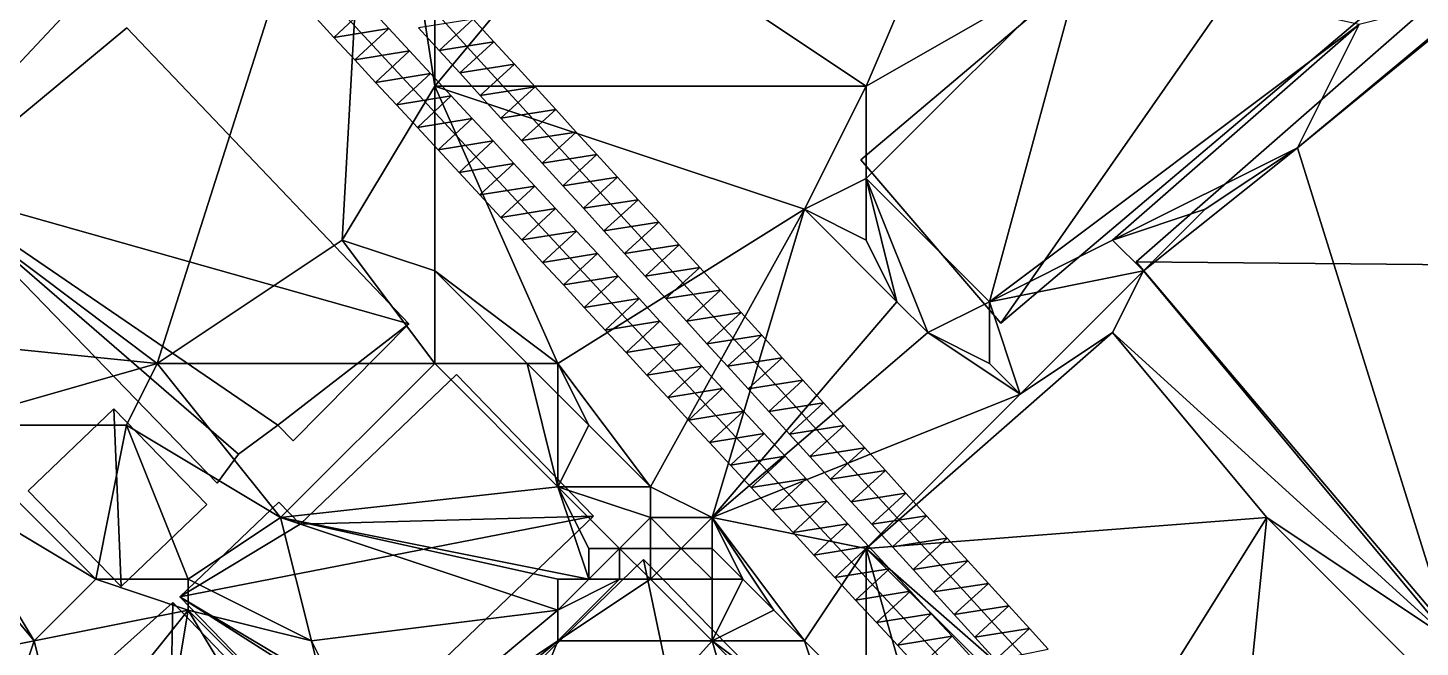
# Model space of a CAD drawing. Header units: metres. Extents: x -1103 to 901, y -902 to 905.
# Drawn here: x -434.4 to -344, y 321.6 to 361.8 of the extents above; entities that cross this region are included whole.
import ezdxf

# ---------------------------------------------------------------- set-up
doc = ezdxf.new("R2010")
doc.units = ezdxf.units.M
for name, color, linetype in [('OSM_BUILDING_FOOTPRINTS', 7, 'CONTINUOUS'), ('OSM_BUILDING_ROOFS', 1, 'CONTINUOUS'), ('OSM_BUILDING_WALLS', 8, 'CONTINUOUS'), ('OSM_ROAD_AXES', 2, 'CONTINUOUS'), ('OSM_ROAD_SURFACE', 9, 'CONTINUOUS'), ('OSM_TERRAIN', 3, 'CONTINUOUS')]:
    doc.layers.add(name, color=color, linetype=linetype)

msp = doc.modelspace()

# ---------------------------------------------------------------- linework, layer by layer
at = {"layer": 'OSM_BUILDING_FOOTPRINTS'}
for points in [[(-380.35, 353.212, 13.331), (-340.136, 387.241, 13.331), (-331.061, 376.657, 13.331), (-371.264, 342.617, 13.331), (-380.35, 353.212, 13.331)], [(-331.227, 373.926, 13.965), (-306.743, 346.079, 13.965), (-334.388, 322.734, 13.965), (-342.104, 322.534, 13.965), (-362.476, 346.588, 13.965), (-331.227, 373.926, 13.965)], [(-440.604, 351.309, 12.569), (-422.111, 332.222, 12.569), (-420.74, 334.113, 12.569), (-418.176, 335.993, 12.569), (-417.192, 334.986, 12.569), (-409.676, 342.562, 12.569), (-427.97, 361.771, 12.569), (-440.604, 351.309, 12.569)], [(-412.903, 312.846, 12.032), (-424.543, 324.856, 12.032), (-418.121, 331.005, 12.032), (-416.739, 329.567, 12.032), (-406.592, 339.277, 12.032), (-397.682, 330.087, 12.032), (-411.367, 317.004, 12.032), (-410.018, 315.611, 12.032), (-412.903, 312.846, 12.032)], [(-434.392, 331.735, 12.287), (-428.832, 337.065, 12.287), (-422.785, 330.839, 12.287), (-428.345, 325.52, 12.287), (-434.392, 331.735, 12.287)], [(-404.336, 317.668, 11.541), (-394.443, 327.278, 11.541), (-379.908, 312.47, 11.541), (-371.429, 302.717, 11.541), (-381.665, 293.471, 11.541), (-409.642, 288.892, 11.541), (-412.273, 301.522, 11.541), (-389.734, 304.829, 11.541), (-404.336, 317.668, 11.541)], [(-430.523, 311.607, 11.101), (-432.115, 318.099, 11.101), (-424.985, 324.491, 11.101), (-416.385, 315.534, 11.101), (-419.215, 312.758, 11.101), (-425.095, 318.873, 11.101), (-427.162, 317.082, 11.101), (-426.367, 312.459, 11.101), (-430.523, 311.607, 11.101)]]:
    msp.add_polyline3d(points, close=True, dxfattribs=at)
at = {"layer": 'OSM_BUILDING_ROOFS'}
for points in [[(-340.136, 387.241, 23.331), (-380.35, 353.212, 23.331), (-371.264, 342.617, 23.331)], [(-340.136, 387.241, 23.331), (-371.264, 342.617, 23.331), (-331.061, 376.657, 23.331)], [(-306.743, 346.079, 23.965), (-331.227, 373.926, 23.965), (-362.476, 346.588, 23.965)], [(-409.676, 342.562, 30.569), (-427.97, 361.771, 30.569), (-440.604, 351.309, 30.569)], [(-440.604, 351.309, 30.569), (-422.111, 332.222, 30.569), (-420.74, 334.113, 30.569)], [(-440.604, 351.309, 30.569), (-420.74, 334.113, 30.569), (-418.176, 335.993, 30.569)], [(-418.176, 335.993, 30.569), (-409.676, 342.562, 30.569), (-440.604, 351.309, 30.569)], [(-306.743, 346.079, 23.965), (-362.476, 346.588, 23.965), (-342.104, 322.534, 23.965)], [(-418.176, 335.993, 30.569), (-417.192, 334.986, 30.569), (-409.676, 342.562, 30.569)], [(-397.682, 330.087, 20.432), (-406.592, 339.277, 20.432), (-416.739, 329.567, 20.432)], [(-428.832, 337.065, 22.287), (-434.392, 331.735, 22.287), (-428.345, 325.52, 22.287)], [(-428.832, 337.065, 22.287), (-428.345, 325.52, 22.287), (-422.785, 330.839, 22.287)], [(-416.739, 329.567, 20.432), (-418.121, 331.005, 20.432), (-424.543, 324.856, 20.432)], [(-424.543, 324.856, 20.432), (-411.367, 317.004, 20.432), (-397.682, 330.087, 20.432)], [(-416.739, 329.567, 20.432), (-424.543, 324.856, 20.432), (-397.682, 330.087, 20.432)], [(-394.443, 327.278, 19.941), (-404.336, 317.668, 19.941), (-389.734, 304.829, 19.941)], [(-389.734, 304.829, 19.941), (-379.908, 312.47, 19.941), (-394.443, 327.278, 19.941)], [(-425.095, 318.873, 16.301), (-424.985, 324.491, 16.301), (-432.115, 318.099, 16.301)], [(-425.095, 318.873, 16.301), (-416.385, 315.534, 16.301), (-424.985, 324.491, 16.301)], [(-424.543, 324.856, 20.432), (-412.903, 312.846, 20.432), (-410.018, 315.611, 20.432)], [(-424.543, 324.856, 20.432), (-410.018, 315.611, 20.432), (-411.367, 317.004, 20.432)]]:
    msp.add_3dface(points, dxfattribs=at)
at = {"layer": 'OSM_BUILDING_WALLS'}
for points in [[(-340.136, 387.241, 13.331), (-380.35, 353.212, 13.331), (-380.35, 353.212, 23.331)], [(-340.136, 387.241, 13.331), (-380.35, 353.212, 23.331), (-340.136, 387.241, 23.331)], [(-371.264, 342.617, 13.331), (-331.061, 376.657, 13.331), (-331.061, 376.657, 23.331)], [(-371.264, 342.617, 13.331), (-331.061, 376.657, 23.331), (-371.264, 342.617, 23.331)], [(-331.227, 373.926, 13.965), (-362.476, 346.588, 13.965), (-362.476, 346.588, 23.965)], [(-331.227, 373.926, 13.965), (-362.476, 346.588, 23.965), (-331.227, 373.926, 23.965)], [(-427.97, 361.771, 12.569), (-440.604, 351.309, 12.569), (-440.604, 351.309, 30.569)], [(-427.97, 361.771, 12.569), (-440.604, 351.309, 30.569), (-427.97, 361.771, 30.569)], [(-409.676, 342.562, 12.569), (-427.97, 361.771, 12.569), (-427.97, 361.771, 30.569)], [(-409.676, 342.562, 12.569), (-427.97, 361.771, 30.569), (-409.676, 342.562, 30.569)], [(-380.35, 353.212, 13.331), (-371.264, 342.617, 13.331), (-371.264, 342.617, 23.331)], [(-380.35, 353.212, 13.331), (-371.264, 342.617, 23.331), (-380.35, 353.212, 23.331)], [(-440.604, 351.309, 12.569), (-422.111, 332.222, 12.569), (-422.111, 332.222, 30.569)], [(-440.604, 351.309, 12.569), (-422.111, 332.222, 30.569), (-440.604, 351.309, 30.569)], [(-362.476, 346.588, 13.965), (-342.104, 322.534, 13.965), (-342.104, 322.534, 23.965)], [(-362.476, 346.588, 13.965), (-342.104, 322.534, 23.965), (-362.476, 346.588, 23.965)], [(-417.192, 334.986, 12.569), (-409.676, 342.562, 12.569), (-409.676, 342.562, 30.569)], [(-417.192, 334.986, 12.569), (-409.676, 342.562, 30.569), (-417.192, 334.986, 30.569)], [(-406.592, 339.277, 12.032), (-416.739, 329.567, 12.032), (-416.739, 329.567, 20.432)], [(-406.592, 339.277, 12.032), (-416.739, 329.567, 20.432), (-406.592, 339.277, 20.432)], [(-397.682, 330.087, 12.032), (-406.592, 339.277, 12.032), (-406.592, 339.277, 20.432)], [(-397.682, 330.087, 12.032), (-406.592, 339.277, 20.432), (-397.682, 330.087, 20.432)], [(-428.832, 337.065, 12.287), (-434.392, 331.735, 12.287), (-434.392, 331.735, 22.287)], [(-428.832, 337.065, 12.287), (-434.392, 331.735, 22.287), (-428.832, 337.065, 22.287)], [(-422.785, 330.839, 12.287), (-428.832, 337.065, 12.287), (-428.832, 337.065, 22.287)], [(-422.785, 330.839, 12.287), (-428.832, 337.065, 22.287), (-422.785, 330.839, 22.287)], [(-420.74, 334.113, 12.569), (-418.176, 335.993, 12.569), (-418.176, 335.993, 30.569)], [(-420.74, 334.113, 12.569), (-418.176, 335.993, 30.569), (-420.74, 334.113, 30.569)], [(-418.176, 335.993, 12.569), (-417.192, 334.986, 12.569), (-417.192, 334.986, 30.569)], [(-418.176, 335.993, 12.569), (-417.192, 334.986, 30.569), (-418.176, 335.993, 30.569)], [(-422.111, 332.222, 12.569), (-420.74, 334.113, 12.569), (-420.74, 334.113, 30.569)], [(-422.111, 332.222, 12.569), (-420.74, 334.113, 30.569), (-422.111, 332.222, 30.569)], [(-434.392, 331.735, 12.287), (-428.345, 325.52, 12.287), (-428.345, 325.52, 22.287)], [(-434.392, 331.735, 12.287), (-428.345, 325.52, 22.287), (-434.392, 331.735, 22.287)], [(-428.345, 325.52, 12.287), (-422.785, 330.839, 12.287), (-422.785, 330.839, 22.287)], [(-428.345, 325.52, 12.287), (-422.785, 330.839, 22.287), (-428.345, 325.52, 22.287)], [(-418.121, 331.005, 12.032), (-424.543, 324.856, 12.032), (-424.543, 324.856, 20.432)], [(-418.121, 331.005, 12.032), (-424.543, 324.856, 20.432), (-418.121, 331.005, 20.432)], [(-416.739, 329.567, 12.032), (-418.121, 331.005, 12.032), (-418.121, 331.005, 20.432)], [(-416.739, 329.567, 12.032), (-418.121, 331.005, 20.432), (-416.739, 329.567, 20.432)], [(-411.367, 317.004, 12.032), (-397.682, 330.087, 12.032), (-397.682, 330.087, 20.432)], [(-411.367, 317.004, 12.032), (-397.682, 330.087, 20.432), (-411.367, 317.004, 20.432)], [(-394.443, 327.278, 11.541), (-404.336, 317.668, 11.541), (-404.336, 317.668, 19.941)], [(-394.443, 327.278, 11.541), (-404.336, 317.668, 19.941), (-394.443, 327.278, 19.941)], [(-379.908, 312.47, 11.541), (-394.443, 327.278, 11.541), (-394.443, 327.278, 19.941)], [(-379.908, 312.47, 11.541), (-394.443, 327.278, 19.941), (-379.908, 312.47, 19.941)], [(-424.985, 324.491, 11.101), (-432.115, 318.099, 11.101), (-432.115, 318.099, 16.301)], [(-424.985, 324.491, 11.101), (-432.115, 318.099, 16.301), (-424.985, 324.491, 16.301)], [(-416.385, 315.534, 11.101), (-424.985, 324.491, 11.101), (-424.985, 324.491, 16.301)], [(-416.385, 315.534, 11.101), (-424.985, 324.491, 16.301), (-416.385, 315.534, 16.301)], [(-424.543, 324.856, 12.032), (-412.903, 312.846, 12.032), (-412.903, 312.846, 20.432)], [(-424.543, 324.856, 12.032), (-412.903, 312.846, 20.432), (-424.543, 324.856, 20.432)]]:
    msp.add_3dface(points, dxfattribs=at)
at = {"layer": 'OSM_ROAD_AXES'}
for points in [[(-838.648, 834.494, 15.4), (-831.551, 826.731, 15.381), (-825.228, 819.797, 14.907), (-811.068, 804.292, 14.83), (-764.928, 753.786, 13.168), (-675.103, 655.385, 11.211), (-644.461, 622.208, 8.88), (-643.19, 620.439, 8.946), (-597.703, 570.619, 12.345), (-502.252, 466.079, 12.351), (-457.418, 416.977, 14.011), (-369.163, 320.322, 16.335), (-349.653, 307.45, 14.764)], [(-361.437, 301.467, 13.838), (-370.103, 315.434, 15.982), (-462.193, 414.766, 14.188), (-601.052, 564.337, 12.663), (-622.199, 587.24, 10.487), (-643.654, 610.475, 9.174), (-645.611, 612.908, 9.08), (-707.867, 679.725, 14.044), (-807.818, 787.328, 14.131), (-831.396, 812.951, 14.445), (-838.526, 820.648, 14.021)]]:
    msp.add_polyline3d(points, dxfattribs=at)
at = {"layer": 'OSM_ROAD_SURFACE'}
for points in [[(-412.339, 363.198, 15.162), (-415.894, 362.619, 15.094), (-414.539, 361.159, 15.095)], [(-410.985, 361.737, 15.27), (-412.339, 363.198, 15.162), (-414.539, 361.159, 15.095)], [(-410.985, 361.737, 15.27), (-414.539, 361.159, 15.095), (-413.185, 359.698, 15.108)], [(-409.631, 360.277, 15.378), (-410.985, 361.737, 15.27), (-413.185, 359.698, 15.108)], [(-409.049, 361.781, 15.418), (-407.712, 360.316, 15.523), (-405.497, 362.339, 15.608)], [(-407.712, 360.316, 15.523), (-404.16, 360.875, 15.638), (-405.497, 362.339, 15.608)], [(-407.712, 360.316, 15.523), (-406.375, 358.852, 15.559), (-404.16, 360.875, 15.638)], [(-406.375, 358.852, 15.559), (-402.822, 359.41, 15.654), (-404.16, 360.875, 15.638)], [(-409.631, 360.277, 15.378), (-413.185, 359.698, 15.108), (-411.831, 358.237, 15.216)], [(-408.276, 358.816, 15.486), (-409.631, 360.277, 15.378), (-411.831, 358.237, 15.216)], [(-408.276, 358.816, 15.486), (-411.831, 358.237, 15.216), (-410.476, 356.776, 15.324)], [(-406.922, 357.355, 15.579), (-408.276, 358.816, 15.486), (-410.476, 356.776, 15.324)], [(-406.375, 358.852, 15.559), (-405.038, 357.387, 15.638), (-402.822, 359.41, 15.654)], [(-405.038, 357.387, 15.638), (-401.485, 357.946, 15.676), (-402.822, 359.41, 15.654)], [(-405.038, 357.387, 15.638), (-403.701, 355.923, 15.768), (-401.485, 357.946, 15.676)], [(-403.701, 355.923, 15.768), (-400.148, 356.481, 15.84), (-401.485, 357.946, 15.676)], [(-406.922, 357.355, 15.579), (-410.476, 356.776, 15.324), (-409.122, 355.316, 15.437)], [(-405.568, 355.894, 15.69), (-406.922, 357.355, 15.579), (-409.122, 355.316, 15.437)], [(-403.701, 355.923, 15.768), (-402.363, 354.458, 15.879), (-400.148, 356.481, 15.84)], [(-402.363, 354.458, 15.879), (-398.811, 355.017, 16.005), (-400.148, 356.481, 15.84)], [(-405.568, 355.894, 15.69), (-409.122, 355.316, 15.437), (-407.768, 353.855, 15.572)], [(-404.214, 354.434, 15.802), (-405.568, 355.894, 15.69), (-407.768, 353.855, 15.572)], [(-404.214, 354.434, 15.802), (-407.768, 353.855, 15.572), (-406.414, 352.394, 15.727)], [(-402.859, 352.973, 15.913), (-404.214, 354.434, 15.802), (-406.414, 352.394, 15.727)], [(-402.363, 354.458, 15.879), (-401.026, 352.994, 15.99), (-398.811, 355.017, 16.005)], [(-401.026, 352.994, 15.99), (-397.474, 353.552, 16.12), (-398.811, 355.017, 16.005)], [(-401.026, 352.994, 15.99), (-399.689, 351.529, 16.101), (-397.474, 353.552, 16.12)], [(-399.689, 351.529, 16.101), (-396.136, 352.088, 16.231), (-397.474, 353.552, 16.12)], [(-402.859, 352.973, 15.913), (-406.414, 352.394, 15.727), (-405.059, 350.933, 15.882)], [(-401.505, 351.512, 16.024), (-402.859, 352.973, 15.913), (-405.059, 350.933, 15.882)], [(-401.505, 351.512, 16.024), (-405.059, 350.933, 15.882), (-403.705, 349.473, 16.006)], [(-400.151, 350.051, 16.136), (-401.505, 351.512, 16.024), (-403.705, 349.473, 16.006)], [(-399.689, 351.529, 16.101), (-398.352, 350.065, 16.212), (-396.136, 352.088, 16.231)], [(-398.352, 350.065, 16.212), (-394.799, 350.623, 16.342), (-396.136, 352.088, 16.231)], [(-398.352, 350.065, 16.212), (-397.015, 348.6, 16.323), (-394.799, 350.623, 16.342)], [(-397.015, 348.6, 16.323), (-393.462, 349.159, 16.453), (-394.799, 350.623, 16.342)], [(-400.151, 350.051, 16.136), (-403.705, 349.473, 16.006), (-402.351, 348.012, 16.118)], [(-398.797, 348.591, 16.247), (-400.151, 350.051, 16.136), (-402.351, 348.012, 16.118)], [(-397.015, 348.6, 16.323), (-395.678, 347.136, 16.433), (-393.462, 349.159, 16.453)], [(-395.678, 347.136, 16.433), (-392.125, 347.694, 16.564), (-393.462, 349.159, 16.453)], [(-398.797, 348.591, 16.247), (-402.351, 348.012, 16.118), (-400.997, 346.551, 16.229)], [(-397.442, 347.13, 16.359), (-398.797, 348.591, 16.247), (-400.997, 346.551, 16.229)], [(-397.442, 347.13, 16.359), (-400.997, 346.551, 16.229), (-399.642, 345.09, 16.341)], [(-396.088, 345.669, 16.47), (-397.442, 347.13, 16.359), (-399.642, 345.09, 16.341)], [(-395.678, 347.136, 16.433), (-394.34, 345.671, 16.544), (-392.125, 347.694, 16.564)], [(-394.34, 345.671, 16.544), (-390.788, 346.23, 16.674), (-392.125, 347.694, 16.564)], [(-394.34, 345.671, 16.544), (-393.003, 344.207, 16.653), (-390.788, 346.23, 16.674)], [(-393.003, 344.207, 16.653), (-389.451, 344.765, 16.765), (-390.788, 346.23, 16.674)], [(-396.088, 345.669, 16.47), (-399.642, 345.09, 16.341), (-398.288, 343.63, 16.452)], [(-394.734, 344.208, 16.582), (-396.088, 345.669, 16.47), (-398.288, 343.63, 16.452)], [(-393.003, 344.207, 16.653), (-391.666, 342.743, 16.738), (-389.451, 344.765, 16.765)], [(-391.666, 342.743, 16.738), (-388.113, 343.301, 16.85), (-389.451, 344.765, 16.765)], [(-394.734, 344.208, 16.582), (-398.288, 343.63, 16.452), (-396.934, 342.169, 16.564)], [(-393.38, 342.748, 16.677), (-394.734, 344.208, 16.582), (-396.934, 342.169, 16.564)], [(-393.38, 342.748, 16.677), (-396.934, 342.169, 16.564), (-395.58, 340.708, 16.652)], [(-392.025, 341.287, 16.763), (-393.38, 342.748, 16.677), (-395.58, 340.708, 16.652)], [(-391.666, 342.743, 16.738), (-390.329, 341.278, 16.823), (-388.113, 343.301, 16.85)], [(-390.329, 341.278, 16.823), (-386.776, 341.836, 16.844), (-388.113, 343.301, 16.85)], [(-390.329, 341.278, 16.823), (-388.992, 339.814, 16.874), (-386.776, 341.836, 16.844)], [(-388.992, 339.814, 16.874), (-385.439, 340.372, 16.878), (-386.776, 341.836, 16.844)], [(-392.025, 341.287, 16.763), (-395.58, 340.708, 16.652), (-394.225, 339.247, 16.737)], [(-390.671, 339.826, 16.848), (-392.025, 341.287, 16.763), (-394.225, 339.247, 16.737)], [(-390.671, 339.826, 16.848), (-394.225, 339.247, 16.737), (-392.871, 337.787, 16.823)], [(-389.317, 338.365, 16.875), (-390.671, 339.826, 16.848), (-392.871, 337.787, 16.823)], [(-388.992, 339.814, 16.874), (-387.654, 338.349, 16.848), (-385.439, 340.372, 16.878)], [(-387.654, 338.349, 16.848), (-384.102, 338.907, 16.925), (-385.439, 340.372, 16.878)], [(-387.654, 338.349, 16.848), (-386.317, 336.885, 16.889), (-384.102, 338.907, 16.925)], [(-386.317, 336.885, 16.889), (-382.765, 337.443, 16.961), (-384.102, 338.907, 16.925)], [(-389.317, 338.365, 16.875), (-392.871, 337.787, 16.823), (-391.517, 336.326, 16.904)], [(-387.963, 336.905, 16.848), (-389.317, 338.365, 16.875), (-391.517, 336.326, 16.904)], [(-386.317, 336.885, 16.889), (-384.98, 335.42, 16.931), (-382.765, 337.443, 16.961)], [(-384.98, 335.42, 16.931), (-381.427, 335.979, 16.964), (-382.765, 337.443, 16.961)], [(-387.963, 336.905, 16.848), (-391.517, 336.326, 16.904), (-390.163, 334.865, 16.878)], [(-386.608, 335.444, 16.895), (-387.963, 336.905, 16.848), (-390.163, 334.865, 16.878)], [(-386.608, 335.444, 16.895), (-390.163, 334.865, 16.878), (-388.808, 333.404, 16.859)], [(-385.254, 333.983, 16.924), (-386.608, 335.444, 16.895), (-388.808, 333.404, 16.859)], [(-384.98, 335.42, 16.931), (-383.643, 333.956, 16.933), (-381.427, 335.979, 16.964)], [(-383.643, 333.956, 16.933), (-380.09, 334.514, 16.959), (-381.427, 335.979, 16.964)], [(-383.643, 333.956, 16.933), (-382.306, 332.491, 16.913), (-380.09, 334.514, 16.959)], [(-382.306, 332.491, 16.913), (-378.753, 333.05, 16.918), (-380.09, 334.514, 16.959)], [(-385.254, 333.983, 16.924), (-388.808, 333.404, 16.859), (-387.454, 331.944, 16.893)], [(-383.9, 332.522, 16.919), (-385.254, 333.983, 16.924), (-387.454, 331.944, 16.893)], [(-383.9, 332.522, 16.919), (-387.454, 331.944, 16.893), (-386.1, 330.483, 16.861)], [(-382.545, 331.062, 16.866), (-383.9, 332.522, 16.919), (-386.1, 330.483, 16.861)], [(-382.306, 332.491, 16.913), (-380.968, 331.027, 16.858), (-378.753, 333.05, 16.918)], [(-380.968, 331.027, 16.858), (-377.416, 331.585, 16.862), (-378.753, 333.05, 16.918)], [(-382.545, 331.062, 16.866), (-386.1, 330.483, 16.861), (-384.745, 329.022, 16.805)], [(-381.191, 329.601, 16.81), (-382.545, 331.062, 16.866), (-384.745, 329.022, 16.805)], [(-380.968, 331.027, 16.858), (-379.631, 329.562, 16.802), (-377.416, 331.585, 16.862)], [(-379.631, 329.562, 16.802), (-376.079, 330.121, 16.801), (-377.416, 331.585, 16.862)], [(-379.631, 329.562, 16.802), (-378.294, 328.098, 16.757), (-376.079, 330.121, 16.801)], [(-378.294, 328.098, 16.757), (-374.742, 328.656, 16.782), (-376.079, 330.121, 16.801)], [(-381.191, 329.601, 16.81), (-384.745, 329.022, 16.805), (-383.391, 327.561, 16.7)], [(-379.837, 328.14, 16.753), (-381.191, 329.601, 16.81), (-383.391, 327.561, 16.7)], [(-379.837, 328.14, 16.753), (-383.391, 327.561, 16.7), (-382.037, 326.101, 16.592)], [(-378.483, 326.679, 16.687), (-379.837, 328.14, 16.753), (-382.037, 326.101, 16.592)], [(-378.294, 328.098, 16.757), (-376.957, 326.633, 16.687), (-374.742, 328.656, 16.782)], [(-376.957, 326.633, 16.687), (-373.404, 327.192, 16.719), (-374.742, 328.656, 16.782)], [(-376.957, 326.633, 16.687), (-375.62, 325.169, 16.616), (-373.404, 327.192, 16.719)], [(-375.62, 325.169, 16.616), (-372.067, 325.727, 16.649), (-373.404, 327.192, 16.719)], [(-378.483, 326.679, 16.687), (-382.037, 326.101, 16.592), (-380.683, 324.64, 16.53)], [(-377.128, 325.219, 16.606), (-378.483, 326.679, 16.687), (-380.683, 324.64, 16.53)], [(-375.62, 325.169, 16.616), (-374.283, 323.704, 16.545), (-372.067, 325.727, 16.649)], [(-374.283, 323.704, 16.545), (-370.73, 324.263, 16.578), (-372.067, 325.727, 16.649)], [(-377.128, 325.219, 16.606), (-380.683, 324.64, 16.53), (-379.328, 323.179, 16.477)], [(-375.774, 323.758, 16.525), (-377.128, 325.219, 16.606), (-379.328, 323.179, 16.477)], [(-375.774, 323.758, 16.525), (-379.328, 323.179, 16.477), (-377.974, 321.718, 16.408)], [(-374.42, 322.297, 16.447), (-375.774, 323.758, 16.525), (-377.974, 321.718, 16.408)], [(-374.283, 323.704, 16.545), (-372.945, 322.24, 16.475), (-370.73, 324.263, 16.578)], [(-372.945, 322.24, 16.475), (-369.393, 322.798, 16.507), (-370.73, 324.263, 16.578)], [(-372.945, 322.24, 16.475), (-371.608, 320.775, 16.404), (-369.393, 322.798, 16.507)], [(-371.608, 320.775, 16.404), (-368.188, 321.462, 16.443), (-369.393, 322.798, 16.507)], [(-374.42, 322.297, 16.447), (-377.974, 321.718, 16.408), (-376.62, 320.258, 16.33)], [(-373.066, 320.836, 16.37), (-374.42, 322.297, 16.447), (-376.62, 320.258, 16.33)]]:
    msp.add_3dface(points, dxfattribs=at)
at = {"layer": 'OSM_TERRAIN'}
for points in [[(-448, 358, 14.88), (-412, 384, 15.076), (-456, 390, 14.935)], [(-442, 352, 14.881), (-412, 384, 15.076), (-448, 358, 14.88)], [(-426, 340, 14.998), (-412, 384, 15.076), (-442, 352, 14.881)], [(-426, 340, 14.998), (-414, 348, 15.031), (-412, 384, 15.076)], [(-414, 348, 15.031), (-408, 358, 15.459), (-412, 384, 15.076)], [(-412, 384, 15.076), (-408, 358, 15.459), (-408, 370, 15.477)], [(-380, 358, 16.155), (-374, 372, 14.677), (-398, 370, 15.847)], [(-380, 358, 16.155), (-366, 366, 15.5), (-374, 372, 14.677)], [(-342, 322, 16.579), (-330, 372, 16.675), (-352, 354, 16.605)], [(-340, 364, 16.641), (-352, 354, 16.605), (-330, 372, 16.675)], [(-408, 370, 15.477), (-408, 358, 15.459), (-398, 370, 15.847)], [(-408, 358, 15.459), (-380, 358, 16.155), (-398, 370, 15.847)], [(-380, 352, 15.677), (-366, 366, 15.5), (-380, 358, 16.155)], [(-380, 352, 15.677), (-372, 344, 15.51), (-366, 366, 15.5)], [(-372, 344, 15.51), (-348, 362, 15.545), (-366, 366, 15.5)], [(-352, 354, 16.605), (-340, 364, 16.641), (-348, 362, 15.545)], [(-364, 348, 15.705), (-348, 362, 15.545), (-372, 344, 15.51)], [(-364, 348, 15.705), (-352, 354, 16.605), (-348, 362, 15.545)], [(-408, 346, 15.569), (-408, 358, 15.459), (-414, 348, 15.031)], [(-400, 340, 16.464), (-408, 358, 15.459), (-408, 346, 15.569)], [(-400, 340, 16.464), (-384, 350, 16.773), (-408, 358, 15.459)], [(-384, 350, 16.773), (-380, 358, 16.155), (-408, 358, 15.459)], [(-384, 350, 16.773), (-380, 352, 15.677), (-380, 358, 16.155)], [(-358, 350, 16.365), (-352, 354, 16.605), (-364, 348, 15.705)], [(-362, 346, 16.502), (-352, 354, 16.605), (-358, 350, 16.365)], [(-362, 346, 16.502), (-342, 322, 16.579), (-352, 354, 16.605)], [(-446, 342, 13.726), (-426, 340, 14.998), (-442, 352, 14.881)], [(-380, 348, 16.633), (-380, 352, 15.677), (-384, 350, 16.773)], [(-376, 342, 16.999), (-380, 352, 15.677), (-378, 344, 16.981)], [(-376, 342, 16.999), (-372, 344, 15.51), (-380, 352, 15.677)], [(-378, 344, 16.981), (-380, 352, 15.677), (-380, 348, 16.633)], [(-394, 332, 16.881), (-384, 350, 16.773), (-400, 340, 16.464)], [(-394, 332, 16.881), (-390, 330, 16.811), (-384, 350, 16.773)], [(-384, 350, 16.773), (-390, 330, 16.811), (-378, 344, 16.981)], [(-384, 350, 16.773), (-378, 344, 16.981), (-380, 348, 16.633)], [(-362, 346, 16.502), (-358, 350, 16.365), (-364, 348, 15.705)], [(-408, 340, 15.198), (-414, 348, 15.031), (-426, 340, 14.998)], [(-414, 348, 15.031), (-408, 340, 15.198), (-408, 346, 15.569)], [(-372, 344, 15.51), (-362, 346, 16.502), (-364, 348, 15.705)], [(-408, 340, 15.198), (-402, 340, 16.229), (-408, 346, 15.569)], [(-402, 340, 16.229), (-400, 340, 16.464), (-408, 346, 15.569)], [(-370, 338, 17), (-362, 346, 16.502), (-372, 344, 15.51)], [(-370, 338, 17), (-364, 342, 17), (-362, 346, 16.502)], [(-342, 322, 16.579), (-362, 346, 16.502), (-364, 342, 17)], [(-390, 330, 16.811), (-376, 342, 16.999), (-378, 344, 16.981)], [(-372, 340, 16.523), (-372, 344, 15.51), (-376, 342, 16.999)], [(-372, 340, 16.523), (-370, 338, 17), (-372, 344, 15.51)], [(-440, 336, 13.937), (-426, 340, 14.998), (-446, 342, 13.726)], [(-370, 338, 17), (-376, 342, 16.999), (-390, 330, 16.811)], [(-380, 328, 16.7), (-364, 342, 17), (-370, 338, 17)], [(-380, 328, 16.7), (-354, 330, 16.836), (-364, 342, 17)], [(-370, 338, 17), (-372, 340, 16.523), (-376, 342, 16.999)], [(-354, 330, 16.836), (-342, 322, 16.579), (-364, 342, 17)], [(-440, 336, 13.937), (-428, 336, 14.334), (-426, 340, 14.998)], [(-428, 336, 14.334), (-418, 330, 14.962), (-426, 340, 14.998)], [(-418, 330, 14.962), (-408, 340, 15.198), (-426, 340, 14.998)], [(-418, 330, 14.962), (-400, 332, 14.962), (-408, 340, 15.198)], [(-400, 332, 14.962), (-402, 340, 16.229), (-408, 340, 15.198)], [(-400, 332, 14.962), (-400, 338, 16.498), (-402, 340, 16.229)], [(-402, 340, 16.229), (-400, 338, 16.498), (-400, 340, 16.464)], [(-400, 338, 16.498), (-398, 336, 16.686), (-400, 340, 16.464)], [(-398, 336, 16.686), (-394, 332, 16.881), (-400, 340, 16.464)], [(-400, 332, 14.962), (-398, 336, 16.686), (-400, 338, 16.498)], [(-390, 330, 16.811), (-380, 328, 16.7), (-370, 338, 17)], [(-430, 326, 14.265), (-440, 336, 13.937), (-440, 332, 13.898)], [(-430, 326, 14.265), (-428, 336, 14.334), (-440, 336, 13.937)], [(-430, 326, 14.265), (-424, 326, 14.333), (-428, 336, 14.334)], [(-424, 326, 14.333), (-418, 330, 14.962), (-428, 336, 14.334)], [(-400, 332, 14.962), (-394, 332, 16.881), (-398, 336, 16.686)], [(-444, 320, 13.175), (-434, 322, 13.374), (-444, 334, 13.238)], [(-434, 322, 13.374), (-440, 332, 13.898), (-444, 334, 13.238)], [(-434, 322, 13.374), (-430, 326, 14.265), (-440, 332, 13.898)], [(-418, 330, 14.962), (-398, 326, 15.131), (-400, 332, 14.962)], [(-398, 326, 15.131), (-398, 328, 15.293), (-400, 332, 14.962)], [(-398, 328, 15.293), (-396, 328, 15.212), (-400, 332, 14.962)], [(-396, 328, 15.212), (-394, 330, 15.994), (-400, 332, 14.962)], [(-400, 332, 14.962), (-394, 330, 15.994), (-394, 332, 16.881)], [(-394, 330, 15.994), (-390, 330, 16.811), (-394, 332, 16.881)], [(-424, 326, 14.333), (-416, 322, 14.962), (-418, 330, 14.962)], [(-416, 322, 14.962), (-400, 324, 15.046), (-418, 330, 14.962)], [(-400, 324, 15.046), (-400, 326, 15.232), (-418, 330, 14.962)], [(-400, 326, 15.232), (-398, 326, 15.131), (-418, 330, 14.962)], [(-396, 328, 15.212), (-394, 328, 14.962), (-394, 330, 15.994)], [(-394, 328, 14.962), (-392, 328, 15.703), (-394, 330, 15.994)], [(-392, 328, 15.703), (-390, 330, 16.811), (-394, 330, 15.994)], [(-392, 328, 15.703), (-390, 328, 16.474), (-390, 330, 16.811)], [(-386, 324, 16.28), (-384, 322, 16.213), (-390, 330, 16.811)], [(-386, 324, 16.28), (-390, 330, 16.811), (-388, 326, 16.368)], [(-384, 322, 16.213), (-380, 328, 16.7), (-390, 330, 16.811)], [(-390, 328, 16.474), (-388, 326, 16.368), (-390, 330, 16.811)], [(-364, 314, 16.029), (-354, 330, 16.836), (-380, 328, 16.7)], [(-356, 310, 15.425), (-354, 330, 16.836), (-364, 314, 16.029)], [(-356, 310, 15.425), (-342, 318, 15.561), (-354, 330, 16.836)], [(-342, 318, 15.561), (-342, 322, 16.579), (-354, 330, 16.836)], [(-398, 326, 15.131), (-396, 326, 14.6), (-396, 328, 15.212)], [(-398, 326, 15.131), (-396, 328, 15.212), (-398, 328, 15.293)], [(-396, 326, 14.6), (-394, 326, 14.523), (-396, 328, 15.212)], [(-394, 326, 14.523), (-394, 328, 14.962), (-396, 328, 15.212)], [(-394, 326, 14.523), (-390, 326, 15.637), (-392, 328, 15.703)], [(-394, 326, 14.523), (-392, 328, 15.703), (-394, 328, 14.962)], [(-390, 326, 15.637), (-390, 328, 16.474), (-392, 328, 15.703)], [(-390, 326, 15.637), (-388, 326, 16.368), (-390, 328, 16.474)], [(-380, 318, 16.114), (-380, 328, 16.7), (-384, 322, 16.213)], [(-376, 314, 15.936), (-372, 320, 16.276), (-380, 328, 16.7)], [(-380, 318, 16.114), (-376, 314, 15.936), (-380, 328, 16.7)], [(-372, 320, 16.276), (-364, 314, 16.029), (-380, 328, 16.7)], [(-434, 322, 13.374), (-424, 324, 13.972), (-430, 326, 14.265)], [(-424, 324, 13.972), (-424, 326, 14.333), (-430, 326, 14.265)], [(-424, 324, 13.972), (-416, 322, 14.962), (-424, 326, 14.333)], [(-400, 322, 14.55), (-396, 326, 14.6), (-400, 324, 15.046)], [(-400, 322, 14.55), (-390, 322, 14.523), (-394, 326, 14.523)], [(-400, 322, 14.55), (-394, 326, 14.523), (-396, 326, 14.6)], [(-400, 324, 15.046), (-396, 326, 14.6), (-398, 326, 15.131)], [(-400, 324, 15.046), (-398, 326, 15.131), (-400, 326, 15.232)], [(-394, 326, 14.523), (-390, 322, 14.523), (-390, 326, 15.637)], [(-390, 322, 14.523), (-386, 324, 16.28), (-388, 326, 16.368)], [(-390, 322, 14.523), (-388, 326, 16.368), (-390, 326, 15.637)], [(-432, 314, 13.711), (-424, 324, 13.972), (-434, 322, 13.374)], [(-426, 312, 13.789), (-424, 324, 13.972), (-432, 314, 13.711)], [(-426, 312, 13.789), (-418, 314, 13.875), (-424, 324, 13.972)], [(-418, 314, 13.875), (-414, 314, 14.226), (-424, 324, 13.972)], [(-414, 314, 14.226), (-416, 322, 14.962), (-424, 324, 13.972)], [(-412, 314, 14.892), (-400, 324, 15.046), (-416, 322, 14.962)], [(-412, 314, 14.892), (-400, 322, 14.55), (-400, 324, 15.046)], [(-390, 322, 14.523), (-384, 322, 16.213), (-386, 324, 16.28)], [(-436, 316, 12.541), (-434, 322, 13.374), (-444, 320, 13.175)], [(-436, 316, 12.541), (-432, 314, 13.711), (-434, 322, 13.374)], [(-414, 314, 14.226), (-412, 314, 14.892), (-416, 322, 14.962)], [(-412, 312, 14.356), (-408, 302, 14.523), (-400, 322, 14.55)], [(-412, 312, 14.356), (-400, 322, 14.55), (-412, 314, 14.892)], [(-382, 294, 14.523), (-390, 322, 14.523), (-408, 302, 14.523)], [(-408, 302, 14.523), (-390, 322, 14.523), (-400, 322, 14.55)], [(-390, 322, 14.523), (-382, 294, 14.523), (-382, 314, 14.523)], [(-382, 314, 14.523), (-382, 316, 14.884), (-390, 322, 14.523)], [(-390, 322, 14.523), (-382, 316, 14.884), (-384, 322, 16.213)], [(-382, 316, 14.884), (-380, 318, 16.114), (-384, 322, 16.213)]]:
    msp.add_3dface(points, dxfattribs=at)

doc.saveas('drawing.dxf')
